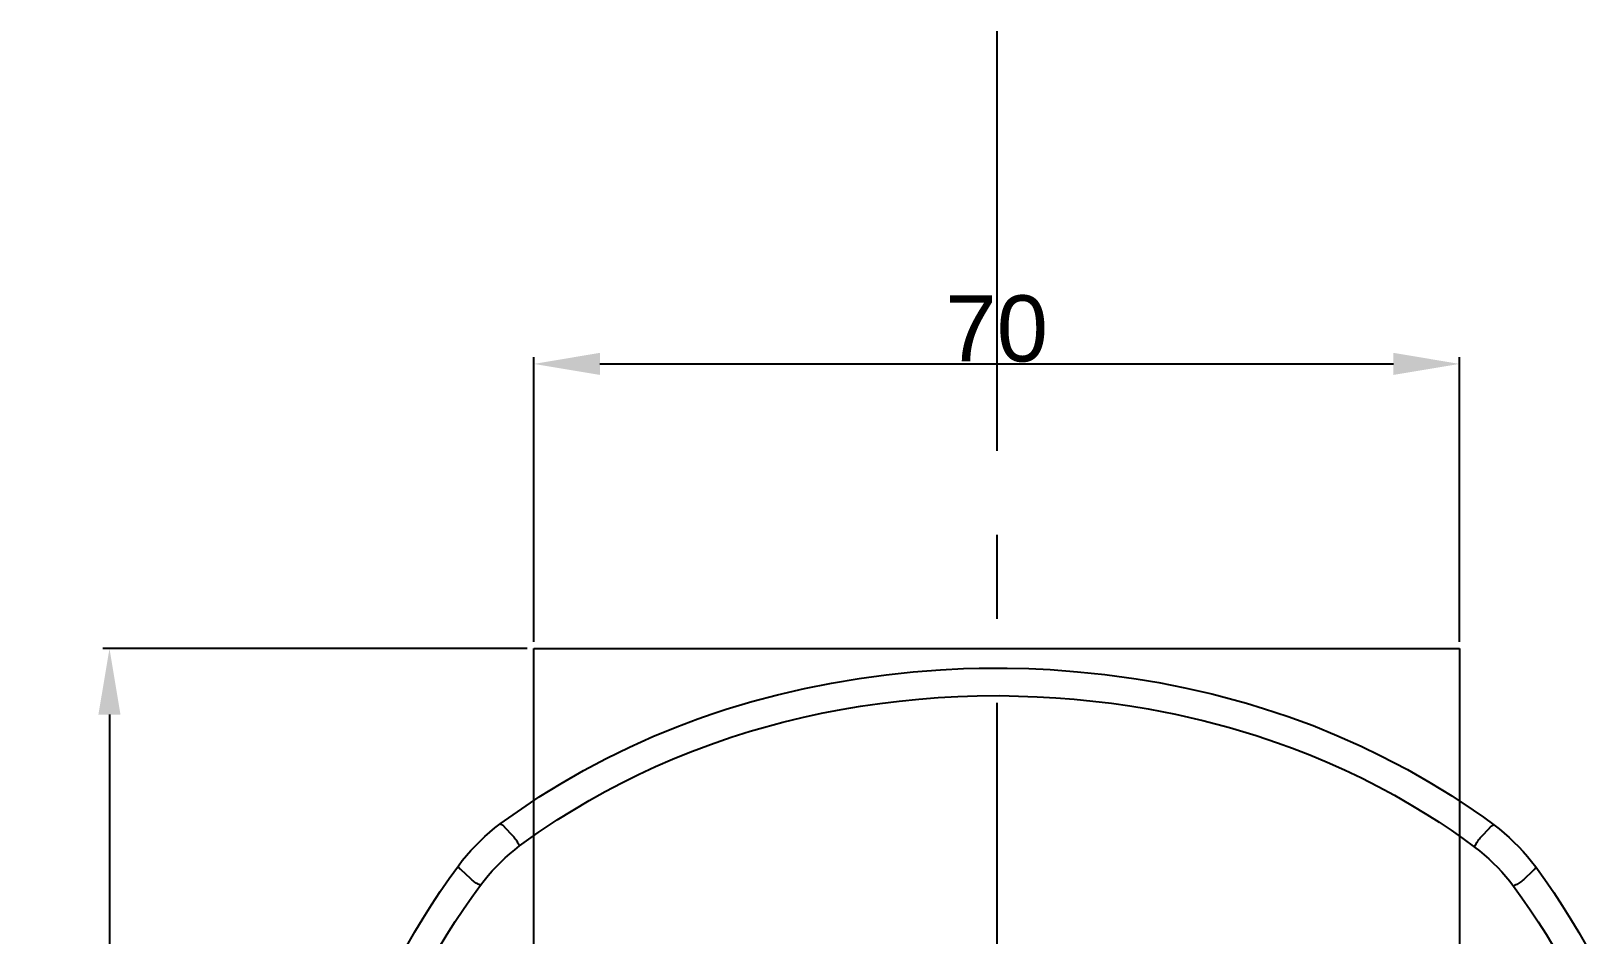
# Model space of a CAD drawing. Header units: millimetres. Extents: x -5 to 5638, y -16 to 780.
# Drawn here: x 2654.8 to 2772.4, y 497.2 to 565.6 of the extents above; entities that cross this region are included whole.
import ezdxf

# ---------------------------------------------------------------- set-up
doc = ezdxf.new("R2010")
doc.units = ezdxf.units.MM
doc.header["$MEASUREMENT"] = 0
doc.linetypes.add('CENTER', pattern=[50.8, 31.75, -6.35, 6.35, -6.35])
for name, color, linetype in [('CEN', 1, 'CENTER'), ('DEFAULT', 7, 'Continuous'), ('OUTLINE', 2, 'Continuous')]:
    doc.layers.add(name, color=color, linetype=linetype)
doc.styles.add('ARIAL', font='arial.ttf')
doc.dimstyles.new('DIMENSION STYLE 01', dxfattribs={"dimtxt": 5, "dimasz": 5, "dimexe": 0.5, "dimexo": 0.5, "dimgap": 0.09, "dimtad": 1, "dimtoh": 1, "dimdec": 0, "dimzin": 0, "dimdsep": 46, "dimtxsty": 'ARIAL', "dimcen": 0.5, "dimadec": 1, "dimazin": 0, "dimtfac": 1, "dimtdec": 4, "dimtofl": 0, "dimtmove": 0, "dimatfit": 3, "dimfxl": 1, "dimtolj": 1, "dimtzin": 0, "dimarcsym": 0})

# ---------------------------------------------------------------- blocks, each defined once
blk = doc.blocks.new('*D16')
at = {"layer": 'DEFAULT', "color": 0, "lineweight": -2, "transparency": 16777216}
for p, q in [((2692.81, 519.39), (2692.81, 540.91)), ((2697.81, 540.41), (2757.81, 540.41)), ((2762.81, 519.39), (2762.81, 540.91))]:
    blk.add_line(p, q, dxfattribs=at)
at = {"layer": 'DEFAULT', "color": 0, "transparency": 16777216}
for points in [[(2697.81, 541.25), (2697.81, 539.58), (2692.81, 540.41)], [(2757.81, 541.25), (2757.81, 539.58), (2762.81, 540.41)]]:
    blk.add_solid(points, dxfattribs=at)
at = {"layer": 'Defpoints', "color": 0, "transparency": 16777216}
for p in [(2762.81, 540.41), (2692.81, 518.89), (2762.81, 518.89)]:
    blk.add_point(p, dxfattribs=at)
at = {"layer": 'DEFAULT', "color": 0, "transparency": 16777216, "insert": (2727.81, 543.06), "char_height": 5, "attachment_point": 5, "style": 'ARIAL'}
blk.add_mtext('\\A1;70', dxfattribs=at)
blk = doc.blocks.new('*D20')
at = {"layer": 'DEFAULT', "color": 0, "lineweight": -2, "transparency": 16777216}
for p, q in [((2692.31, 518.89), (2660.22, 518.89)), ((2660.72, 513.89), (2660.72, 433.89)), ((2695.31, 428.89), (2660.22, 428.89))]:
    blk.add_line(p, q, dxfattribs=at)
at = {"layer": 'DEFAULT', "color": 0, "transparency": 16777216}
for points in [[(2659.88, 513.89), (2661.55, 513.89), (2660.72, 518.89)], [(2659.88, 433.89), (2661.55, 433.89), (2660.72, 428.89)]]:
    blk.add_solid(points, dxfattribs=at)
at = {"layer": 'Defpoints', "color": 0, "transparency": 16777216}
for p in [(2692.81, 518.89), (2660.72, 428.89), (2695.81, 428.89)]:
    blk.add_point(p, dxfattribs=at)
at = {"layer": 'DEFAULT', "color": 0, "transparency": 16777216, "insert": (2658.07, 473.89), "char_height": 5, "attachment_point": 5, "rotation": 90, "style": 'ARIAL'}
blk.add_mtext('\\A1;90', dxfattribs=at)

msp = doc.modelspace()

# ---------------------------------------------------------------- linework, layer by layer
at = {"layer": 'CEN'}
msp.add_line((2727.81, 565.58), (2727.81, 213.35), dxfattribs=at)
at = {"layer": 'OUTLINE'}
for p, q in [((2692.81, 431.89), (2692.81, 518.89)), ((2692.81, 518.89), (2762.81, 518.89)), ((2762.81, 518.89), (2762.81, 431.89)), ((2715.32, 516.28), (2717.4, 516.63)), ((2717.4, 516.63), (2719.46, 516.91)), ((2719.46, 516.91), (2721.5, 517.13)), ((2721.5, 517.13), (2723.55, 517.29)), ((2723.55, 517.29), (2725.29, 517.37)), ((2725.29, 517.37), (2726.48, 517.41)), ((2726.48, 517.41), (2728.59, 517.41)), ((2728.59, 517.41), (2730.23, 517.37)), ((2730.23, 517.37), (2731.86, 517.3)), ((2731.86, 517.3), (2733.93, 517.14)), ((2733.93, 517.14), (2735.99, 516.92)), ((2735.99, 516.92), (2738.35, 516.6)), ((2738.35, 516.6), (2740.06, 516.31)), ((2709.29, 514.88), (2711.24, 515.4)), ((2711.24, 515.4), (2713.28, 515.87)), ((2713.28, 515.87), (2715.32, 516.28)), ((2724.86, 515.26), (2726.34, 515.31)), ((2726.34, 515.31), (2728.04, 515.33)), ((2728.04, 515.33), (2729.45, 515.3)), ((2729.45, 515.3), (2730.86, 515.25)), ((2740.06, 516.31), (2742.03, 515.93)), ((2742.03, 515.93), (2744.08, 515.46)), ((2744.08, 515.46), (2745.39, 515.12)), ((2706.29, 513.95), (2707.36, 514.3)), ((2707.36, 514.3), (2709.29, 514.88)), ((2714.57, 513.99), (2716.06, 514.27)), ((2716.06, 514.27), (2717.51, 514.52)), ((2717.51, 514.52), (2718.97, 514.73)), ((2718.97, 514.73), (2720.44, 514.92)), ((2720.44, 514.92), (2721.91, 515.07)), ((2721.91, 515.07), (2723.39, 515.18)), ((2723.39, 515.18), (2724.86, 515.26)), ((2730.86, 515.25), (2732.27, 515.17)), ((2732.27, 515.17), (2733.68, 515.06)), ((2733.68, 515.06), (2735.08, 514.92)), ((2735.08, 514.92), (2736.48, 514.75)), ((2736.48, 514.75), (2737.88, 514.55)), ((2737.88, 514.55), (2739.27, 514.32)), ((2739.27, 514.32), (2741.34, 513.92)), ((2745.39, 515.12), (2746.69, 514.75)), ((2746.69, 514.75), (2747.99, 514.36)), ((2747.99, 514.36), (2749.85, 513.74)), ((2701.81, 512.23), (2703.61, 512.97)), ((2703.61, 512.97), (2705.22, 513.57)), ((2705.22, 513.57), (2706.29, 513.95)), ((2710.18, 512.93), (2711.63, 513.31)), ((2711.63, 513.31), (2713.1, 513.67)), ((2713.1, 513.67), (2714.57, 513.99)), ((2741.34, 513.92), (2743.39, 513.45)), ((2743.39, 513.45), (2745.42, 512.91)), ((2749.85, 513.74), (2751.73, 513.06)), ((2751.73, 513.06), (2753.54, 512.32)), ((2700.03, 511.43), (2701.81, 512.23)), ((2706.16, 511.64), (2707.74, 512.19)), ((2707.74, 512.19), (2709.17, 512.63)), ((2709.17, 512.63), (2710.18, 512.93)), ((2745.42, 512.91), (2747.44, 512.31)), ((2747.44, 512.31), (2749.04, 511.77)), ((2749.04, 511.77), (2750.17, 511.36)), ((2753.54, 512.32), (2755.36, 511.51)), ((2698.28, 510.57), (2700.03, 511.43)), ((2703.29, 510.52), (2704.6, 511.06)), ((2704.6, 511.06), (2706.16, 511.64)), ((2750.17, 511.36), (2751.49, 510.84)), ((2751.49, 510.84), (2752.81, 510.3)), ((2755.36, 511.51), (2756.82, 510.81)), ((2756.82, 510.81), (2757.85, 510.28)), ((2694.88, 508.69), (2696.56, 509.66)), ((2696.56, 509.66), (2698.28, 510.57)), ((2700.72, 509.36), (2702, 509.96)), ((2702, 509.96), (2703.29, 510.52)), ((2752.81, 510.3), (2754.11, 509.72)), ((2754.11, 509.72), (2755.39, 509.1)), ((2757.85, 510.28), (2758.87, 509.74)), ((2758.87, 509.74), (2760.57, 508.77)), ((2693.22, 507.67), (2694.88, 508.69)), ((2698.21, 508.08), (2699.46, 508.74)), ((2699.46, 508.74), (2700.72, 509.36)), ((2755.39, 509.1), (2756.65, 508.46)), ((2756.65, 508.46), (2757.9, 507.79)), ((2760.57, 508.77), (2762.23, 507.75)), ((2690.27, 505.63), (2693.22, 507.67)), ((2695.77, 506.68), (2696.98, 507.39)), ((2696.98, 507.39), (2698.21, 508.08)), ((2757.9, 507.79), (2759.13, 507.08)), ((2759.13, 507.08), (2760.34, 506.35)), ((2762.23, 507.75), (2763.83, 506.68)), ((2693.14, 504.97), (2694.58, 505.93)), ((2694.58, 505.93), (2695.77, 506.68)), ((2760.34, 506.35), (2761.26, 505.76)), ((2763.83, 506.68), (2764.62, 506.13)), ((2764.62, 506.13), (2765.4, 505.56)), ((2689.11, 504.67), (2689.48, 505)), ((2689.48, 505), (2689.87, 505.32)), ((2689.87, 505.32), (2690.27, 505.63)), ((2690.27, 505.63), (2690.28, 505.62)), ((2690.28, 505.62), (2690.3, 505.62)), ((2690.3, 505.62), (2690.31, 505.61)), ((2690.31, 505.61), (2690.33, 505.61)), ((2690.33, 505.61), (2690.34, 505.6)), ((2690.34, 505.6), (2690.36, 505.6)), ((2690.36, 505.6), (2690.37, 505.59)), ((2690.37, 505.59), (2690.39, 505.58)), ((2690.39, 505.58), (2690.4, 505.58)), ((2690.4, 505.58), (2690.42, 505.57)), ((2690.42, 505.57), (2690.43, 505.56)), ((2690.43, 505.56), (2690.44, 505.55)), ((2690.44, 505.55), (2690.46, 505.54)), ((2690.46, 505.54), (2690.47, 505.53)), ((2690.47, 505.53), (2690.48, 505.52)), ((2690.48, 505.52), (2690.49, 505.51)), ((2690.49, 505.51), (2690.5, 505.5)), ((2690.5, 505.5), (2690.51, 505.48)), ((2690.51, 505.48), (2690.53, 505.47)), ((2690.53, 505.47), (2690.54, 505.46)), ((2690.54, 505.46), (2690.55, 505.45)), ((2690.55, 505.45), (2690.55, 505.43)), ((2690.55, 505.43), (2690.56, 505.42)), ((2690.56, 505.42), (2690.57, 505.41)), ((2690.57, 505.41), (2691.23, 504.72)), ((2691.23, 504.72), (2691.29, 504.65)), ((2691.73, 503.96), (2693.14, 504.97)), ((2761.26, 505.76), (2762.17, 505.15)), ((2762.17, 505.15), (2763.06, 504.53)), ((2764.45, 504.65), (2765.1, 505.34)), ((2765.1, 505.35), (2765.11, 505.36)), ((2765.1, 505.34), (2765.1, 505.35)), ((2765.11, 505.36), (2765.12, 505.38)), ((2765.12, 505.38), (2765.13, 505.39)), ((2765.13, 505.39), (2765.14, 505.4)), ((2765.14, 505.4), (2765.15, 505.41)), ((2765.15, 505.41), (2765.17, 505.43)), ((2765.17, 505.43), (2765.18, 505.44)), ((2765.18, 505.44), (2765.19, 505.45)), ((2765.19, 505.45), (2765.2, 505.46)), ((2765.2, 505.46), (2765.21, 505.47)), ((2765.21, 505.47), (2765.23, 505.48)), ((2765.23, 505.48), (2765.24, 505.49)), ((2765.24, 505.49), (2765.25, 505.5)), ((2765.25, 505.5), (2765.27, 505.5)), ((2765.27, 505.5), (2765.28, 505.51)), ((2765.28, 505.51), (2765.3, 505.52)), ((2765.3, 505.52), (2765.31, 505.53)), ((2765.31, 505.53), (2765.33, 505.53)), ((2765.33, 505.53), (2765.34, 505.54)), ((2765.34, 505.54), (2765.36, 505.54)), ((2765.36, 505.54), (2765.37, 505.55)), ((2765.37, 505.55), (2765.39, 505.55)), ((2765.39, 505.55), (2765.4, 505.56)), ((2765.4, 505.56), (2765.8, 505.25)), ((2765.8, 505.25), (2766.18, 504.93)), ((2766.18, 504.93), (2766.56, 504.6)), ((2687.72, 503.24), (2688.05, 503.61)), ((2688.05, 503.61), (2688.39, 503.98)), ((2688.39, 503.98), (2688.74, 504.33)), ((2688.74, 504.33), (2689.11, 504.67)), ((2691, 503.37), (2691.36, 503.67)), ((2691.29, 504.65), (2691.35, 504.58)), ((2691.35, 504.58), (2691.4, 504.51)), ((2691.36, 503.67), (2691.73, 503.96)), ((2691.4, 504.51), (2691.46, 504.43)), ((2691.46, 504.43), (2691.51, 504.36)), ((2691.51, 504.36), (2691.56, 504.28)), ((2691.56, 504.28), (2691.61, 504.2)), ((2691.61, 504.2), (2691.65, 504.12)), ((2691.65, 504.12), (2691.69, 504.04)), ((2691.69, 504.04), (2691.73, 503.96)), ((2763.06, 504.53), (2763.94, 503.88)), ((2763.94, 503.88), (2763.98, 503.97)), ((2763.94, 503.88), (2764.31, 503.6)), ((2763.98, 503.97), (2764.02, 504.05)), ((2764.02, 504.05), (2764.06, 504.13)), ((2764.06, 504.13), (2764.11, 504.21)), ((2764.11, 504.21), (2764.16, 504.29)), ((2764.16, 504.29), (2764.21, 504.36)), ((2764.21, 504.36), (2764.27, 504.44)), ((2764.27, 504.44), (2764.32, 504.51)), ((2764.31, 503.6), (2764.67, 503.3)), ((2764.32, 504.51), (2764.38, 504.58)), ((2764.38, 504.58), (2764.45, 504.65)), ((2766.56, 504.6), (2766.92, 504.26)), ((2766.92, 504.26), (2767.28, 503.91)), ((2767.28, 503.91), (2767.62, 503.54)), ((2767.62, 503.54), (2767.95, 503.17)), ((2686.4, 501.49), (2687.1, 502.45)), ((2687.1, 502.45), (2687.4, 502.85)), ((2687.1, 502.44), (2687.1, 502.45)), ((2687.1, 502.42), (2687.1, 502.44)), ((2687.11, 502.41), (2687.1, 502.42)), ((2687.11, 502.39), (2687.11, 502.41)), ((2687.12, 502.38), (2687.11, 502.39)), ((2687.13, 502.36), (2687.12, 502.38)), ((2687.13, 502.35), (2687.13, 502.36)), ((2687.4, 502.85), (2687.72, 503.24)), ((2689.66, 502.07), (2689.98, 502.41)), ((2689.98, 502.41), (2690.31, 502.74)), ((2690.31, 502.74), (2690.65, 503.06)), ((2690.65, 503.06), (2691, 503.37)), ((2764.67, 503.3), (2765.02, 502.99)), ((2765.02, 502.99), (2765.36, 502.67)), ((2765.36, 502.67), (2765.68, 502.35)), ((2767.95, 503.17), (2768.26, 502.78)), ((2768.26, 502.78), (2768.57, 502.39)), ((2768.56, 502.35), (2768.55, 502.34)), ((2768.57, 502.39), (2768.56, 502.37)), ((2768.56, 502.37), (2768.56, 502.35)), ((2768.57, 502.38), (2769.26, 501.42)), ((2685.72, 500.51), (2686.4, 501.49)), ((2687.14, 502.33), (2687.13, 502.35)), ((2687.15, 502.32), (2687.14, 502.33)), ((2687.16, 502.3), (2687.15, 502.32)), ((2687.17, 502.29), (2687.16, 502.3)), ((2687.17, 502.28), (2687.17, 502.29)), ((2687.18, 502.26), (2687.17, 502.28)), ((2687.19, 502.25), (2687.18, 502.26)), ((2687.2, 502.24), (2687.19, 502.25)), ((2687.22, 502.23), (2687.2, 502.24)), ((2687.23, 502.22), (2687.22, 502.23)), ((2687.24, 502.21), (2687.23, 502.22)), ((2687.25, 502.19), (2687.24, 502.21)), ((2687.26, 502.18), (2687.25, 502.19)), ((2687.28, 502.17), (2687.26, 502.18)), ((2687.29, 502.16), (2687.28, 502.17)), ((2687.3, 502.16), (2687.29, 502.16)), ((2687.32, 502.15), (2687.3, 502.16)), ((2688.01, 501.5), (2687.32, 502.15)), ((2688.08, 501.44), (2688.01, 501.5)), ((2688.15, 501.38), (2688.08, 501.44)), ((2688.22, 501.32), (2688.15, 501.38)), ((2688.29, 501.26), (2688.22, 501.32)), ((2688.37, 501.21), (2688.29, 501.26)), ((2688.45, 501.16), (2688.37, 501.21)), ((2688.77, 500.99), (2689.06, 501.36)), ((2689.06, 501.36), (2689.35, 501.72)), ((2689.35, 501.72), (2689.66, 502.07)), ((2765.68, 502.35), (2766, 502)), ((2766, 502), (2766.31, 501.65)), ((2766.31, 501.65), (2766.61, 501.3)), ((2766.61, 501.3), (2766.89, 500.93)), ((2767.37, 501.2), (2767.29, 501.15)), ((2767.44, 501.25), (2767.37, 501.2)), ((2767.52, 501.31), (2767.44, 501.25)), ((2767.59, 501.37), (2767.52, 501.31)), ((2767.66, 501.43), (2767.59, 501.37)), ((2768.35, 502.08), (2767.66, 501.43)), ((2768.36, 502.09), (2768.35, 502.08)), ((2768.37, 502.1), (2768.36, 502.09)), ((2768.39, 502.11), (2768.37, 502.1)), ((2768.4, 502.12), (2768.39, 502.11)), ((2768.41, 502.13), (2768.4, 502.12)), ((2768.42, 502.14), (2768.41, 502.13)), ((2768.44, 502.15), (2768.42, 502.14)), ((2768.45, 502.16), (2768.44, 502.15)), ((2768.46, 502.17), (2768.45, 502.16)), ((2768.47, 502.18), (2768.46, 502.17)), ((2768.48, 502.2), (2768.47, 502.18)), ((2768.49, 502.21), (2768.48, 502.2)), ((2768.5, 502.22), (2768.49, 502.21)), ((2768.51, 502.24), (2768.5, 502.22)), ((2768.52, 502.26), (2768.51, 502.25)), ((2768.51, 502.25), (2768.51, 502.24)), ((2768.53, 502.28), (2768.52, 502.26)), ((2768.54, 502.29), (2768.53, 502.28)), ((2768.55, 502.32), (2768.54, 502.31)), ((2768.54, 502.31), (2768.54, 502.29)), ((2768.55, 502.34), (2768.55, 502.32)), ((2769.26, 501.42), (2769.93, 500.45)), ((2685.06, 499.51), (2685.72, 500.51)), ((2687.48, 499.17), (2688.11, 500.09)), ((2688.11, 500.09), (2688.77, 500.99)), ((2688.52, 501.12), (2688.45, 501.16)), ((2688.61, 501.07), (2688.52, 501.12)), ((2688.69, 501.03), (2688.61, 501.07)), ((2688.77, 500.99), (2688.69, 501.03)), ((2766.97, 500.96), (2766.89, 500.93)), ((2766.89, 500.93), (2767.53, 500.04)), ((2767.06, 501.01), (2766.97, 500.96)), ((2767.14, 501.05), (2767.06, 501.01)), ((2767.22, 501.1), (2767.14, 501.05)), ((2767.29, 501.15), (2767.22, 501.1)), ((2767.53, 500.04), (2768.16, 499.14)), ((2769.93, 500.45), (2770.58, 499.46)), ((2684.43, 498.51), (2685.06, 499.51)), ((2686.86, 498.24), (2687.48, 499.17)), ((2768.16, 499.14), (2768.76, 498.23)), ((2770.58, 499.46), (2771.21, 498.45)), ((2683.8, 497.46), (2684.43, 498.51)), ((2686.26, 497.3), (2686.86, 498.24)), ((2768.76, 498.23), (2769.35, 497.3)), ((2771.21, 498.45), (2771.84, 497.41)), ((2683.2, 496.4), (2683.8, 497.46)), ((2685.52, 496.08), (2686.26, 497.3)), ((2769.35, 497.3), (2770.1, 496.06)), ((2771.84, 497.41), (2772.44, 496.35))]:
    msp.add_line(p, q, dxfattribs=at)

# ---------------------------------------------------------------- dimensions: what is measured, and where the dimension line sits
at = {"layer": 'DEFAULT'}
dim = msp.add_linear_dim(base=(2762.81, 540.41), p1=(2692.81, 518.89), p2=(2762.81, 518.89), dimstyle='DIMENSION STYLE 01', dxfattribs=at)
dim.commit()
dim.dimension.update_dxf_attribs({"geometry": '*D16', "text_midpoint": (2727.81, 543.06)})
dim = msp.add_linear_dim(base=(2660.72, 428.89), p1=(2692.81, 518.89), p2=(2695.81, 428.89), angle=90, dimstyle='DIMENSION STYLE 01', dxfattribs=at)
dim.commit()
dim.dimension.update_dxf_attribs({"geometry": '*D20', "text_midpoint": (2658.07, 473.89)})

doc.saveas('drawing.dxf')
